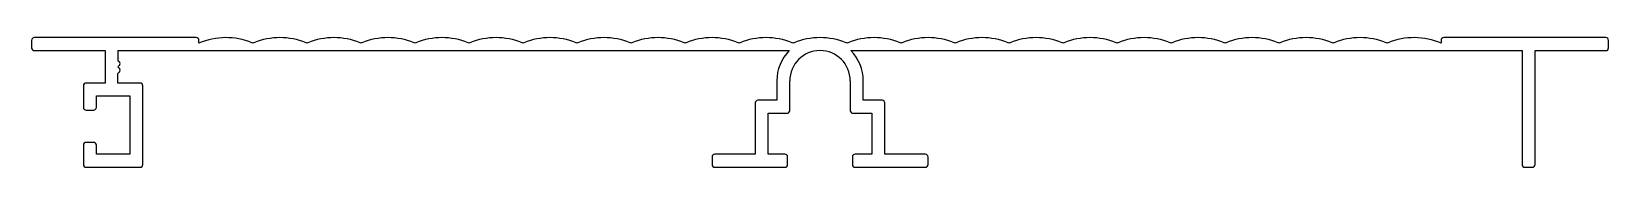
# Model space of a CAD drawing. Extents: x 2393 to 2539, y 1582 to 1594.
import ezdxf

# ---------------------------------------------------------------- set-up
doc = ezdxf.new("R2010")
doc.units = 0
doc.layers.get('0').update_dxf_attribs({"linetype": 'CONTINUOUS'})

msp = doc.modelspace()

# ---------------------------------------------------------------- linework, layer by layer
for p, q in [((2393.02, 1593.56), (2393.02, 1592.86)), ((2408.27, 1593.81), (2393.27, 1593.81)), ((2408.52, 1593.31), (2408.52, 1593.56)), ((2523.52, 1593.56), (2523.52, 1593.31)), ((2538.77, 1593.81), (2523.77, 1593.81)), ((2539.02, 1592.86), (2539.02, 1593.56)), ((2393.27, 1592.61), (2399.82, 1592.61)), ((2399.82, 1592.61), (2399.82, 1589.61)), ((2401.02, 1592.61), (2401.02, 1591.71)), ((2401.02, 1592.61), (2463.16, 1592.61)), ((2401.02, 1591.71), (2401.14, 1591.59)), ((2468.87, 1592.61), (2531.02, 1592.61)), ((2531.02, 1592.61), (2531.02, 1582.06)), ((2532.22, 1582.06), (2532.22, 1592.61)), ((2532.22, 1592.61), (2538.77, 1592.61)), ((2401.14, 1591.23), (2401.02, 1591.11)), ((2401.02, 1591.11), (2401.14, 1590.98)), ((2401.14, 1590.62), (2401.02, 1590.5)), ((2401.02, 1589.61), (2401.02, 1590.5)), ((2397.82, 1589.36), (2397.82, 1587.36)), ((2399.82, 1589.61), (2398.07, 1589.61)), ((2403.07, 1589.61), (2401.02, 1589.61)), ((2403.32, 1582.06), (2403.32, 1589.36)), ((2462.02, 1589.81), (2462.02, 1588.01)), ((2463.22, 1587.06), (2463.22, 1589.81)), ((2468.82, 1589.81), (2468.82, 1587.06)), ((2470.02, 1588.01), (2470.02, 1589.81)), ((2398.07, 1587.11), (2398.77, 1587.11)), ((2399.02, 1587.36), (2399.02, 1588.41)), ((2399.02, 1588.41), (2399.82, 1588.41)), ((2399.82, 1588.41), (2401.02, 1588.41)), ((2401.02, 1588.41), (2402.12, 1588.41)), ((2402.12, 1588.41), (2402.12, 1583.01)), ((2460.02, 1587.76), (2460.02, 1583.01)), ((2462.02, 1588.01), (2460.27, 1588.01)), ((2471.77, 1588.01), (2470.02, 1588.01)), ((2472.02, 1583.01), (2472.02, 1587.76)), ((2461.22, 1583.01), (2461.22, 1586.81)), ((2461.22, 1586.81), (2462.02, 1586.81)), ((2462.02, 1586.81), (2462.97, 1586.81)), ((2469.07, 1586.81), (2470.02, 1586.81)), ((2470.02, 1586.81), (2470.82, 1586.81)), ((2470.82, 1586.81), (2470.82, 1583.01)), ((2398.77, 1584.11), (2398.07, 1584.11)), ((2397.82, 1583.86), (2397.82, 1582.06)), ((2399.02, 1583.01), (2399.02, 1583.86)), ((2402.12, 1583.01), (2399.02, 1583.01)), ((2456.02, 1582.76), (2456.02, 1582.06)), ((2460.02, 1583.01), (2456.27, 1583.01)), ((2462.77, 1583.01), (2461.22, 1583.01)), ((2463.02, 1582.06), (2463.02, 1582.76)), ((2469.02, 1582.76), (2469.02, 1582.06)), ((2470.82, 1583.01), (2469.27, 1583.01)), ((2475.77, 1583.01), (2472.02, 1583.01)), ((2476.02, 1582.06), (2476.02, 1582.76)), ((2398.07, 1581.81), (2403.07, 1581.81)), ((2456.27, 1581.81), (2462.77, 1581.81)), ((2469.27, 1581.81), (2475.77, 1581.81)), ((2531.27, 1581.81), (2531.97, 1581.81))]:
    msp.add_line(p, q)
for centre, radius, start, end in [((2393.27, 1593.56), 0.25, 90, 180), ((2408.27, 1593.56), 0.25, 0, 90), ((2411.02, 1587.33), 6.48, 68.1769, 112.7117), ((2413.52, 1593.58), 0.25, 248.1769, 291.8231), ((2416.02, 1587.33), 6.48, 68.1769, 111.8231), ((2418.52, 1593.58), 0.25, 248.1769, 291.8231), ((2421.02, 1587.33), 6.48, 68.1769, 111.8231), ((2423.52, 1593.58), 0.25, 248.1769, 291.8231), ((2426.02, 1587.33), 6.48, 68.1769, 111.8231), ((2428.52, 1593.58), 0.25, 248.1769, 291.8231), ((2431.02, 1587.33), 6.48, 68.1769, 111.8231), ((2433.52, 1593.58), 0.25, 248.1769, 291.8231), ((2436.02, 1587.33), 6.48, 68.1769, 111.8231), ((2438.52, 1593.58), 0.25, 248.1769, 291.8231), ((2441.02, 1587.33), 6.48, 68.1769, 111.8231), ((2443.52, 1593.58), 0.25, 248.1769, 291.8231), ((2446.02, 1587.33), 6.48, 68.1769, 111.8231), ((2448.52, 1593.58), 0.25, 248.1769, 291.8231), ((2451.02, 1587.33), 6.48, 68.1769, 111.8231), ((2453.52, 1593.58), 0.25, 248.1769, 291.8231), ((2456.02, 1587.33), 6.48, 68.1769, 111.8231), ((2458.52, 1593.58), 0.25, 248.1769, 291.8231), ((2461.02, 1587.33), 6.48, 68.1769, 111.8231), ((2463.52, 1593.58), 0.25, 248.1769, 291.8231), ((2466.02, 1587.33), 6.48, 68.1769, 111.8231), ((2468.52, 1593.58), 0.25, 248.1769, 291.8231), ((2471.02, 1587.33), 6.48, 68.1769, 111.8231), ((2473.52, 1593.58), 0.25, 248.1769, 291.8231), ((2476.02, 1587.33), 6.48, 68.1769, 111.8231), ((2478.52, 1593.58), 0.25, 248.1769, 291.8231), ((2481.02, 1587.33), 6.48, 68.1769, 111.8231), ((2483.52, 1593.58), 0.25, 248.1769, 291.8231), ((2486.02, 1587.33), 6.48, 68.1769, 111.8231), ((2488.52, 1593.58), 0.25, 248.1769, 291.8231), ((2491.02, 1587.33), 6.48, 68.1769, 111.8231), ((2493.52, 1593.58), 0.25, 248.1769, 291.8231), ((2496.02, 1587.33), 6.48, 68.1769, 111.8231), ((2498.52, 1593.58), 0.25, 248.1769, 291.8231), ((2501.02, 1587.33), 6.48, 68.1769, 111.8231), ((2503.52, 1593.58), 0.25, 248.1769, 291.8231), ((2506.02, 1587.33), 6.48, 68.1769, 111.8231), ((2508.52, 1593.58), 0.25, 248.1769, 291.8231), ((2511.02, 1587.33), 6.48, 68.1769, 111.8231), ((2513.52, 1593.58), 0.25, 248.1769, 291.8231), ((2516.02, 1587.33), 6.48, 68.1769, 111.8231), ((2518.52, 1593.58), 0.25, 248.1769, 291.8231), ((2521.02, 1587.33), 6.48, 67.2883, 111.8231), ((2523.77, 1593.56), 0.25, 90, 180), ((2538.77, 1593.56), 0.25, 0, 90), ((2393.27, 1592.86), 0.25, 180, 270), ((2400.97, 1591.41), 0.25, 315, 45), ((2466.02, 1589.81), 4, 135.573, 180), ((2466.02, 1589.81), 2.8, 0, 180), ((2466.02, 1589.81), 4, 0, 44.427), ((2538.77, 1592.86), 0.25, 270, 0), ((2400.97, 1590.8), 0.25, 315, 45), ((2398.07, 1589.36), 0.25, 90, 180), ((2403.07, 1589.36), 0.25, 0, 90), ((2398.07, 1587.36), 0.25, 180, 270), ((2398.77, 1587.36), 0.25, 270, 0), ((2460.27, 1587.76), 0.25, 90, 180), ((2462.97, 1587.06), 0.25, 270, 360), ((2469.07, 1587.06), 0.25, 180, 270), ((2471.77, 1587.76), 0.25, 0, 90), ((2398.07, 1583.86), 0.25, 90, 180), ((2398.77, 1583.86), 0.25, 0, 90), ((2456.27, 1582.76), 0.25, 90, 180), ((2462.77, 1582.76), 0.25, 0, 90), ((2469.27, 1582.76), 0.25, 90, 180), ((2475.77, 1582.76), 0.25, 0, 90), ((2398.07, 1582.06), 0.25, 180, 270), ((2403.07, 1582.06), 0.25, 270, 0), ((2456.27, 1582.06), 0.25, 180, 270), ((2462.77, 1582.06), 0.25, 270, 0), ((2469.27, 1582.06), 0.25, 180, 270), ((2475.77, 1582.06), 0.25, 270, 0), ((2531.27, 1582.06), 0.25, 180, 270), ((2531.97, 1582.06), 0.25, 270, 0)]:
    msp.add_arc(centre, radius, start, end)

doc.saveas('drawing.dxf')
